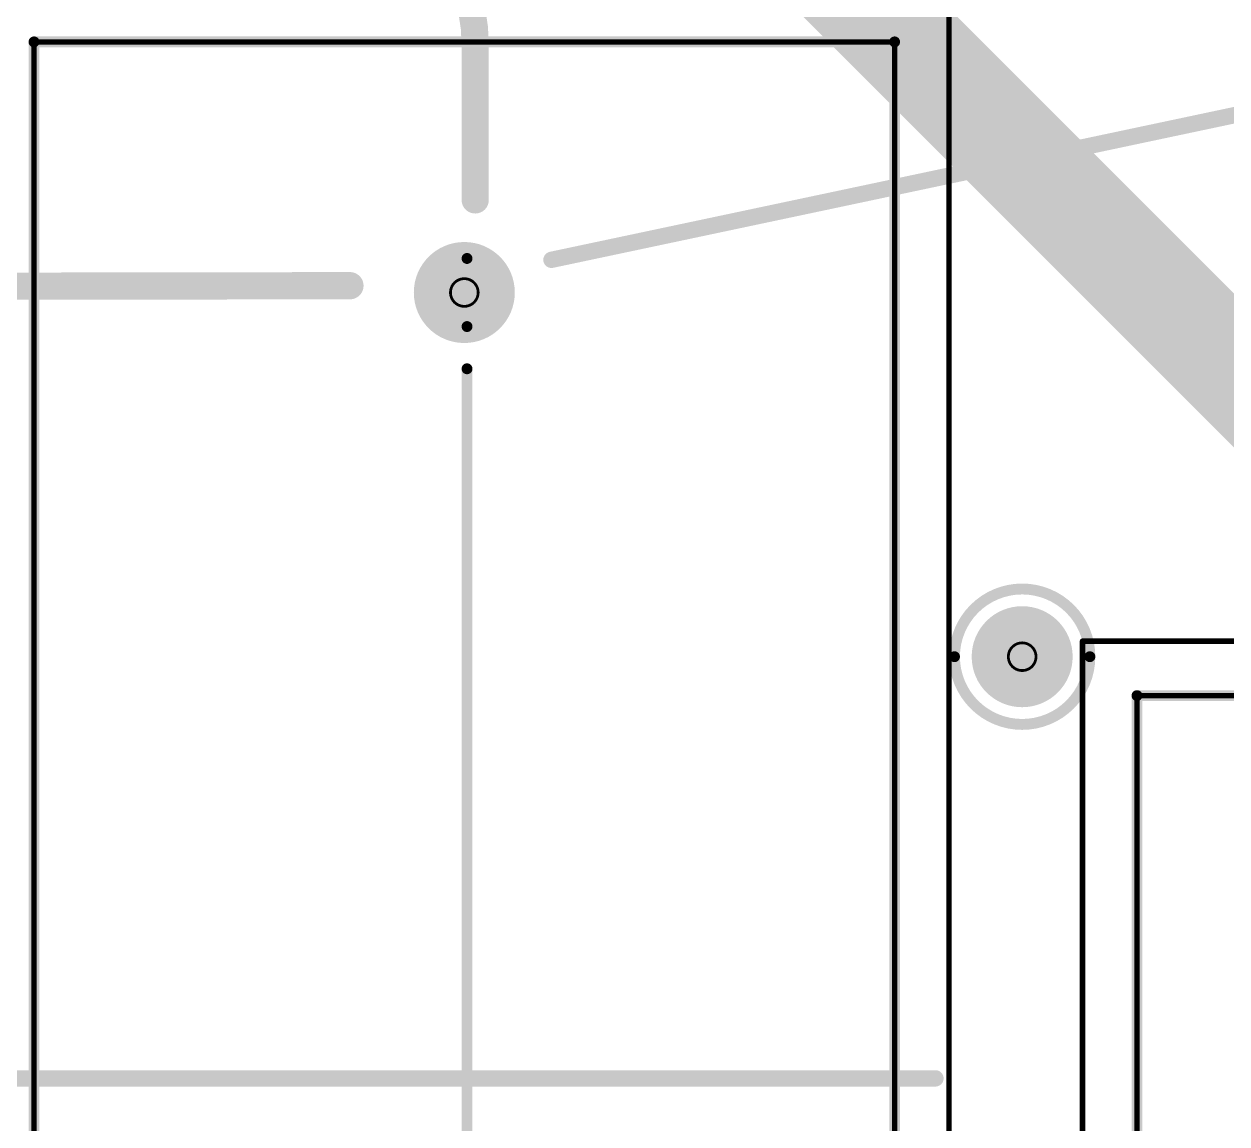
# Model space of a CAD drawing. Header units: millimetres. Extents: x 3219 to 51106, y -14166 to 2063.
# Drawn here: x 5562.05 to 5584.13, y 1917.75 to 1937.94 of the extents above; entities that cross this region are included whole.
import ezdxf

# ---------------------------------------------------------------- set-up
doc = ezdxf.new("R2010")
doc.units = ezdxf.units.MM
doc.layers.get('0').update_dxf_attribs({"lineweight": 53})
for name, color, linetype in [('Bottom Layer', 5, 'Continuous'), ('Bottom Solder', 6, 'Continuous'), ('Drill Drawing', 1, 'Continuous'), ('Mechanical 15', 56, 'Continuous'), ('Multi-Layer', 9, 'Continuous'), ('Top 3D Body', 76, 'Continuous'), ('Top Layer', 1, 'Continuous'), ('Top Overlay', 2, 'Continuous'), ('Top Solder', 216, 'Continuous')]:
    doc.layers.add(name, color=color, linetype=linetype)

# ---------------------------------------------------------------- blocks, each defined once
blk = doc.blocks.new('DAR71210TU_12')
at = {"layer": 'Mechanical 15'}
for points in [[(-5.6, -8.9, 0.1, 0.1, 0), (-5.6, 8.9, 0.1, 0.1, 0)], [(-5.6, -8.9, 0.1, 0.1, 0), (56.4, -8.9, 0.1, 0.1, 0)]]:
    blk.add_lwpolyline(points, format="xyseb", dxfattribs=at)
blk.add_lwpolyline([(-5.625, -8.9, 0.05, 0.05, 1), (-5.575, -8.9, 0.05, 0.05, 1)], format="xyseb", close=True, dxfattribs=at)
blk.add_lwpolyline([(-5.625, -8.9, 0.05, 0.05, 1), (-5.575, -8.9, 0.05, 0.05, 1)], format="xyseb", close=True, dxfattribs=at)
at = {"layer": 'Top 3D Body'}
for points in [[(-4.6, -7.9, 0.1, 0.1, 0), (-4.6, 7.9, 0.1, 0.1, 0)], [(-4.6, -7.9, 0.1, 0.1, 0), (55.4, -7.9, 0.1, 0.1, 0)]]:
    blk.add_lwpolyline(points, format="xyseb", dxfattribs=at)
blk.add_lwpolyline([(-4.625, -7.9, 0.05, 0.05, 1), (-4.575, -7.9, 0.05, 0.05, 1)], format="xyseb", close=True, dxfattribs=at)
blk.add_lwpolyline([(-4.625, -7.9, 0.05, 0.05, 1), (-4.575, -7.9, 0.05, 0.05, 1)], format="xyseb", close=True, dxfattribs=at)
at = {"layer": 'Top Overlay'}
for points in [[(-4.6, -7.9, 0.2, 0.2, 0), (-4.6, 7.9, 0.2, 0.2, 0)], [(-4.6, -7.9, 0.2, 0.2, 0), (55.4, -7.9, 0.2, 0.2, 0)]]:
    blk.add_lwpolyline(points, format="xyseb", dxfattribs=at)
blk.add_lwpolyline([(-4.65, -7.9, 0.1, 0.1, 1), (-4.55, -7.9, 0.1, 0.1, 1)], format="xyseb", close=True, dxfattribs=at)
blk.add_lwpolyline([(-4.65, -7.9, 0.1, 0.1, 1), (-4.55, -7.9, 0.1, 0.1, 1)], format="xyseb", close=True, dxfattribs=at)
blk = doc.blocks.new('DAR71210TU_14')
at = {"layer": 'Bottom Layer'}
h = blk.add_hatch(color=5, dxfattribs=at)
edge = h.paths.add_edge_path()
edge.add_arc((0, 0), 0.825, 0, 360)
at = {"layer": 'Bottom Solder'}
h = blk.add_hatch(color=6, dxfattribs=at)
edge = h.paths.add_edge_path()
edge.add_arc((0, 0), 0.927, 0, 360)
at = {"layer": 'Multi-Layer'}
h = blk.add_hatch(color=9, dxfattribs=at)
edge = h.paths.add_edge_path()
edge.add_arc((0, 0), 0.825, 0, 360)
at = {"layer": 'Top Layer'}
h = blk.add_hatch(color=1, dxfattribs=at)
edge = h.paths.add_edge_path()
edge.add_arc((0, 0), 0.825, 0, 360)
at = {"layer": 'Top Solder'}
h = blk.add_hatch(color=216, dxfattribs=at)
edge = h.paths.add_edge_path()
edge.add_arc((0, 0), 0.927, 0, 360)
at = {"layer": 'Mechanical 15'}
blk.add_lwpolyline([(56.4, 8.9, 0.1, 0.1, 0), (-5.6, 8.9, 0.1, 0.1, 0)], format="xyseb", dxfattribs=at)
at = {"layer": 'Top 3D Body'}
for points in [[(55.4, 7.9, 0.1, 0.1, 0), (-4.6, 7.9, 0.1, 0.1, 0)], [(-4.6, -7.9, 0.1, 0.1, 0), (-4.6, 7.9, 0.1, 0.1, 0)], [(-4.6, -7.9, 0.1, 0.1, 0), (55.4, -7.9, 0.1, 0.1, 0)]]:
    blk.add_lwpolyline(points, format="xyseb", dxfattribs=at)
for points in [[(-4.625, 7.9, 0.05, 0.05, 1), (-4.575, 7.9, 0.05, 0.05, 1)], [(-4.625, 7.9, 0.05, 0.05, 1), (-4.575, 7.9, 0.05, 0.05, 1)], [(-4.625, -7.9, 0.05, 0.05, 1), (-4.575, -7.9, 0.05, 0.05, 1)], [(-4.625, -7.9, 0.05, 0.05, 1), (-4.575, -7.9, 0.05, 0.05, 1)]]:
    blk.add_lwpolyline(points, format="xyseb", close=True, dxfattribs=at)
at = {"layer": 'Top Overlay'}
for points in [[(55.4, 7.9, 0.2, 0.2, 0), (-4.6, 7.9, 0.2, 0.2, 0)], [(-4.6, -7.9, 0.2, 0.2, 0), (-4.6, 7.9, 0.2, 0.2, 0)], [(21.875, 0.05, 0.2, 0.2, 0), (1.4, 0.05, 0.2, 0.2, 0)], [(-4.6, -7.9, 0.2, 0.2, 0), (55.4, -7.9, 0.2, 0.2, 0)]]:
    blk.add_lwpolyline(points, format="xyseb", dxfattribs=at)
for points in [[(-4.65, 7.9, 0.1, 0.1, 1), (-4.55, 7.9, 0.1, 0.1, 1)], [(-4.65, 7.9, 0.1, 0.1, 1), (-4.55, 7.9, 0.1, 0.1, 1)], [(0.625, 0.05, 0.2, 0.2, 1), (-0.625, 0.05, 0.2, 0.2, 1)], [(-0.675, 0.05, 0.1, 0.1, 1), (-0.575, 0.05, 0.1, 0.1, 1)], [(0.575, 0.05, 0.1, 0.1, 1), (0.675, 0.05, 0.1, 0.1, 1)], [(1.35, 0.05, 0.1, 0.1, 1), (1.45, 0.05, 0.1, 0.1, 1)], [(-4.65, -7.9, 0.1, 0.1, 1), (-4.55, -7.9, 0.1, 0.1, 1)], [(-4.65, -7.9, 0.1, 0.1, 1), (-4.55, -7.9, 0.1, 0.1, 1)]]:
    blk.add_lwpolyline(points, format="xyseb", close=True, dxfattribs=at)

msp = doc.modelspace()

# ---------------------------------------------------------------- hatches: boundary and pattern name
at = {"layer": 'Bottom Layer'}
h = msp.add_hatch(color=5, dxfattribs=at)
edge = h.paths.add_edge_path()
edge.add_arc((5580.371, 1926.323), 0.825, 0, 360)
at = {"layer": 'Bottom Solder'}
h = msp.add_hatch(color=6, dxfattribs=at)
edge = h.paths.add_edge_path()
edge.add_arc((5580.371, 1926.323), 0.927, 0, 360)
at = {"layer": 'Multi-Layer'}
h = msp.add_hatch(color=9, dxfattribs=at)
edge = h.paths.add_edge_path()
edge.add_arc((5580.371, 1926.323), 0.825, 0, 360)
at = {"layer": 'Top Layer'}
h = msp.add_hatch(color=1, dxfattribs=at)
edge = h.paths.add_edge_path()
edge.add_arc((5580.371, 1926.323), 0.825, 0, 360)
at = {"layer": 'Top Solder'}
h = msp.add_hatch(color=216, dxfattribs=at)
edge = h.paths.add_edge_path()
edge.add_arc((5580.371, 1926.323), 0.927, 0, 360)

# ---------------------------------------------------------------- linework, layer by layer
at = {"layer": 'Bottom Layer'}
msp.add_lwpolyline([(5576.722, 1939.114, 2, 2, 0), (5586.979, 1928.858, 2, 2, 0)], format="xyseb", dxfattribs=at)
at = {"layer": 'Drill Drawing'}
for points in [[(5570.383, 1933.008, 0.0508, 0.0508, 1), (5569.875, 1933.008, 0.0508, 0.0508, 1)], [(5569.862, 1933.008, 0.0254, 0.0254, 1), (5569.887, 1933.008, 0.0254, 0.0254, 1)], [(5570.37, 1933.008, 0.0254, 0.0254, 1), (5570.395, 1933.008, 0.0254, 0.0254, 1)], [(5580.625, 1926.323, 0.0508, 0.0508, 1), (5580.117, 1926.323, 0.0508, 0.0508, 1)], [(5580.104, 1926.323, 0.0254, 0.0254, 1), (5580.129, 1926.323, 0.0254, 0.0254, 1)], [(5580.612, 1926.323, 0.0254, 0.0254, 1), (5580.637, 1926.323, 0.0254, 0.0254, 1)]]:
    msp.add_lwpolyline(points, format="xyseb", close=True, dxfattribs=at)
at = {"layer": 'Top Overlay'}
for points in [[(5569.431, 1939.731, 0.5, 0.5, -0.198912), (5570.329, 1937.563, 0.5, 0.5, 0)], [(5571.729, 1933.608, 0.3, 0.3, 0), (5592.979, 1938.108, 0.3, 0.3, 0)], [(5570.329, 1934.708, 0.5, 0.5, 0), (5570.329, 1937.563, 0.5, 0.5, 0)], [(5550.729, 1933.108, 0.5, 0.5, 0), (5568.029, 1933.133, 0.5, 0.5, 0)], [(5561.554, 1918.583, 0.3, 0.3, 0), (5578.779, 1918.583, 0.3, 0.3, 0)]]:
    msp.add_lwpolyline(points, format="xyseb", dxfattribs=at)
for points in [[(5570.204, 1937.563, 0.25, 0.25, 1), (5570.454, 1937.563, 0.25, 0.25, 1)], [(5570.204, 1937.563, 0.25, 0.25, 1), (5570.454, 1937.563, 0.25, 0.25, 1)], [(5570.204, 1934.708, 0.25, 0.25, 1), (5570.454, 1934.708, 0.25, 0.25, 1)], [(5571.654, 1933.608, 0.15, 0.15, 1), (5571.804, 1933.608, 0.15, 0.15, 1)], [(5567.904, 1933.133, 0.25, 0.25, 1), (5568.154, 1933.133, 0.25, 0.25, 1)], [(5581.614, 1926.323, 0.2, 0.2, 1), (5579.128, 1926.323, 0.2, 0.2, 1)], [(5579.078, 1926.323, 0.1, 0.1, 1), (5579.178, 1926.323, 0.1, 0.1, 1)], [(5581.564, 1926.323, 0.1, 0.1, 1), (5581.664, 1926.323, 0.1, 0.1, 1)], [(5578.704, 1918.583, 0.15, 0.15, 1), (5578.854, 1918.583, 0.15, 0.15, 1)]]:
    msp.add_lwpolyline(points, format="xyseb", close=True, dxfattribs=at)

# ---------------------------------------------------------------- block references
at = {"rotation": 270}
for name, p in [('DAR71210TU_14', (5570.129, 1933.008)), ('DAR71210TU_12', (5590.379, 1921.008))]:
    msp.add_blockref(name, p, dxfattribs=at)

doc.saveas('drawing.dxf')
